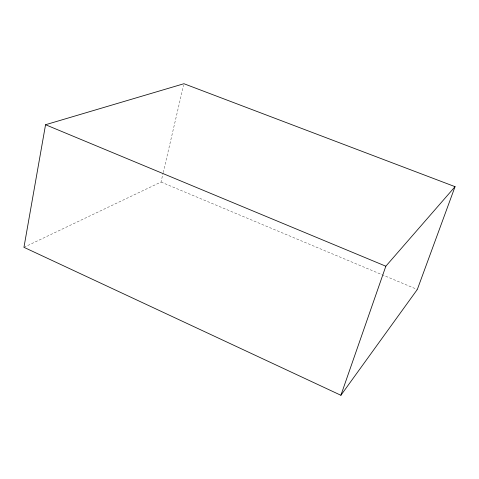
<?xml version="1.0" encoding="UTF-8"?>
<svg xmlns="http://www.w3.org/2000/svg" width="479" height="479" viewBox="0 0 479 479"><rect width="100%" height="100%" fill="white"/><g stroke="black" fill="none" stroke-linecap="round" stroke-linejoin="round"><path stroke-width="0.36" stroke-dasharray="2.4 1.8" d="M23.95 247.32L161.016 182.044L163.052 173.308M163.219 172.578L183.595 85.178M161.016 182.044L417.317 289.484"/><path stroke-width="0.72" d="M45.553 124.732L23.95 247.32L340.898 395.277L417.317 289.484L455.05 186.672L183.936 83.723L45.553 124.732L385.834 266.21L455.05 186.672M340.898 395.277L385.834 266.21"/></g></svg>
